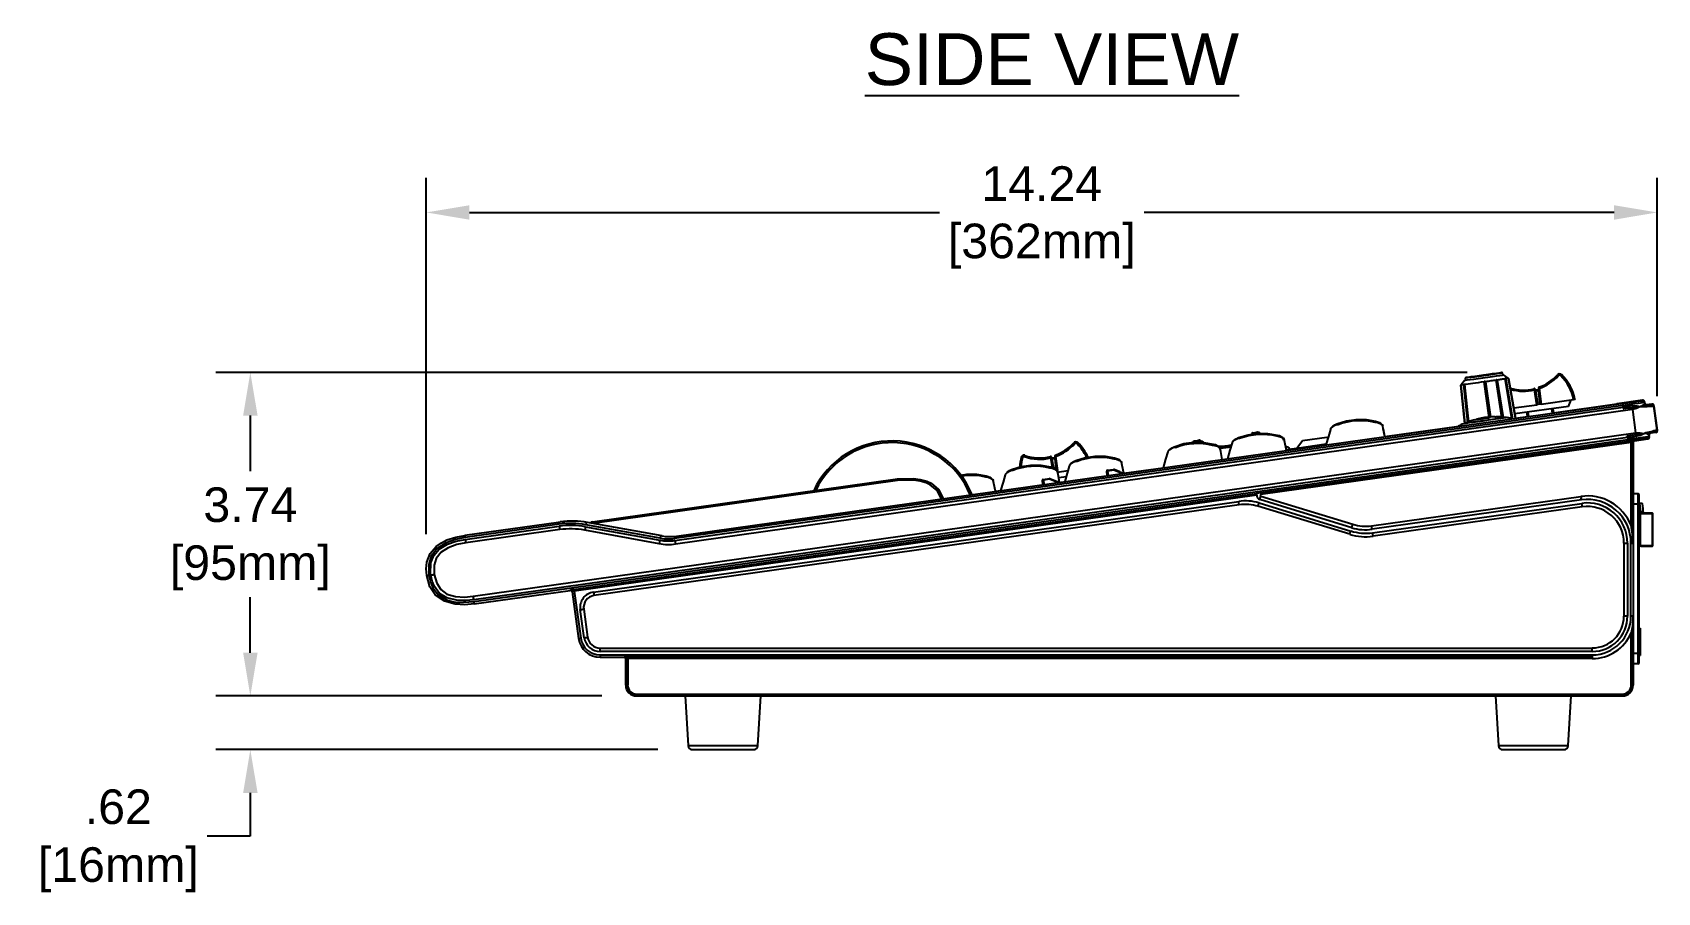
# Model space of a CAD drawing. Header units: inches. Extents: x 0.6 to 61.5, y 0.9 to 41.7.
# Drawn here: x 37.08 to 55.88, y 0.88 to 10.83 of the extents above; entities that cross this region are included whole.
import ezdxf
from ezdxf.enums import TextEntityAlignment as Align

# ---------------------------------------------------------------- set-up
doc = ezdxf.new("R2010")
doc.units = ezdxf.units.IN
doc.header["$MEASUREMENT"] = 0
doc.layers.add('DIM', color=1, linetype='Continuous')
doc.layers.add('OBJECT', color=7, linetype='Continuous')
doc.styles.add('Arial', font='arial.ttf')
doc.styles.get("Standard").update_dxf_attribs({"font": 'arial.ttf'})
doc.dimstyles.new('ANSI & Metric .40 Stacked', dxfattribs={"dimscale": 2.666667, "dimtxt": 0.4, "dimasz": 0.5, "dimexe": 0.4, "dimexo": 0.4, "dimgap": 0.133333, "dimtad": 0, "dimtih": 1, "dimtoh": 1, "dimzin": 4, "dimdsep": 46, "dimtxsty": 'Arial', "dimcen": 0.2, "dimadec": 0, "dimazin": 0, "dimtfac": 0.75, "dimtofl": 0, "dimtmove": 0, "dimatfit": 3, "dimfxl": 1, "dimtolj": 1, "dimtzin": 0, "dimarcsym": 0})

# ---------------------------------------------------------------- blocks, each defined once
blk = doc.blocks.new('*D3')
at = {"layer": 'Defpoints', "color": 0, "transparency": 16777216}
for p in [(41.636, 8.746), (55.878, 6.222), (41.636, 4.622)]:
    blk.add_point(p, dxfattribs=at)
at = {"layer": 'DIM', "color": 0, "lineweight": -2, "transparency": 16777216}
for p, q in [((41.636, 5.022), (41.636, 9.146)), ((55.878, 6.622), (55.878, 9.146)), ((42.136, 8.746), (47.574, 8.746)), ((55.378, 8.746), (49.941, 8.746))]:
    blk.add_line(p, q, dxfattribs=at)
at = {"layer": 'DIM', "color": 0, "transparency": 16777216}
for points in [[(42.136, 8.829), (42.136, 8.662), (41.636, 8.746)], [(55.378, 8.829), (55.378, 8.662), (55.878, 8.746)]]:
    blk.add_solid(points, dxfattribs=at)
at = {"layer": 'DIM', "color": 0, "transparency": 16777216, "char_height": 0.4, "attachment_point": 5, "style": 'Arial'}
for s, insert in [('\\A1;14.24', (48.757, 9.08)), ('\\A1;[362mm]', (48.757, 8.356))]:
    blk.add_mtext(s, dxfattribs=dict(at, insert=insert))
blk = doc.blocks.new('*D4')
at = {"layer": 'Defpoints', "color": 0, "transparency": 16777216}
for p in [(39.601, 3.152), (44.069, 3.152), (44.716, 2.531)]:
    blk.add_point(p, dxfattribs=at)
at = {"layer": 'DIM', "color": 0, "lineweight": -2, "transparency": 16777216}
for p, q in [((39.601, 3.652), (39.601, 4.152)), ((43.669, 3.152), (39.201, 3.152)), ((44.316, 2.531), (39.201, 2.531)), ((39.601, 2.031), (39.601, 1.531)), ((39.601, 1.531), (39.101, 1.531))]:
    blk.add_line(p, q, dxfattribs=at)
at = {"layer": 'DIM', "color": 0, "transparency": 16777216}
for points in [[(39.518, 3.652), (39.685, 3.652), (39.601, 3.152)], [(39.518, 2.031), (39.685, 2.031), (39.601, 2.531)]]:
    blk.add_solid(points, dxfattribs=at)
at = {"layer": 'DIM', "color": 0, "transparency": 16777216, "char_height": 0.4, "attachment_point": 5, "style": 'Arial'}
for s, insert in [('\\A1;.62', (38.074, 1.868)), ('\\A1;[16mm]', (38.074, 1.141))]:
    blk.add_mtext(s, dxfattribs=dict(at, insert=insert))
blk = doc.blocks.new('*D5')
at = {"layer": 'Defpoints', "color": 0, "transparency": 16777216}
for p in [(39.601, 6.896), (54.077, 6.896), (44.069, 3.152)]:
    blk.add_point(p, dxfattribs=at)
at = {"layer": 'DIM', "color": 0, "lineweight": -2, "transparency": 16777216}
for p, q in [((53.677, 6.896), (39.201, 6.896)), ((39.601, 6.396), (39.601, 5.751)), ((39.601, 3.652), (39.601, 4.297)), ((43.669, 3.152), (39.201, 3.152))]:
    blk.add_line(p, q, dxfattribs=at)
at = {"layer": 'DIM', "color": 0, "transparency": 16777216}
for points in [[(39.518, 6.396), (39.685, 6.396), (39.601, 6.896)], [(39.518, 3.652), (39.685, 3.652), (39.601, 3.152)]]:
    blk.add_solid(points, dxfattribs=at)
at = {"layer": 'DIM', "color": 0, "transparency": 16777216, "char_height": 0.4, "attachment_point": 5, "style": 'Arial'}
for s, insert in [('\\A1;3.74', (39.601, 5.362)), ('\\A1;[95mm]', (39.601, 4.634))]:
    blk.add_mtext(s, dxfattribs=dict(at, insert=insert))

msp = doc.modelspace()

# ---------------------------------------------------------------- linework, layer by layer
at = {"layer": 'OBJECT'}
for p, q in [((53.652, 6.805), (53.609, 6.752)), ((53.656, 6.827), (53.659, 6.806)), ((53.874, 6.786), (53.876, 6.789)), ((53.932, 6.372), (53.874, 6.786)), ((53.886, 6.791), (53.876, 6.789)), ((53.876, 6.789), (53.935, 6.372)), ((53.886, 6.791), (53.944, 6.38)), ((53.886, 6.79), (53.89, 6.788)), ((53.89, 6.788), (53.947, 6.38)), ((54.022, 6.81), (54.013, 6.809)), ((54.013, 6.809), (54.082, 6.373)), ((54.013, 6.805), (54.013, 6.808)), ((54.081, 6.373), (54.013, 6.805)), ((54.022, 6.81), (54.091, 6.372)), ((54.022, 6.809), (54.027, 6.807)), ((54.027, 6.807), (54.095, 6.372)), ((54.09, 6.866), (54.087, 6.887)), ((54.154, 6.828), (54.098, 6.867)), ((54.12, 6.823), (54.115, 6.823)), ((54.117, 6.82), (54.115, 6.822)), ((54.196, 6.359), (54.117, 6.82)), ((54.12, 6.823), (54.125, 6.821)), ((54.12, 6.823), (54.199, 6.36)), ((54.125, 6.821), (54.204, 6.36)), ((54.154, 6.828), (54.158, 6.825)), ((54.158, 6.825), (54.154, 6.828)), ((54.239, 6.365), (54.158, 6.825)), ((54.158, 6.825), (54.239, 6.365)), ((53.608, 6.751), (53.606, 6.748)), ((53.606, 6.748), (53.609, 6.751)), ((53.606, 6.748), (53.653, 6.304)), ((53.653, 6.304), (53.606, 6.748)), ((53.639, 6.753), (53.643, 6.756)), ((53.687, 6.316), (53.639, 6.753)), ((53.648, 6.757), (53.643, 6.756)), ((53.643, 6.756), (53.691, 6.318)), ((53.647, 6.757), (53.647, 6.754)), ((53.647, 6.754), (53.694, 6.32)), ((54.485, 6.522), (54.457, 6.693)), ((54.462, 6.694), (54.489, 6.522)), ((54.504, 6.694), (54.468, 6.689)), ((54.505, 6.684), (54.47, 6.679)), ((54.47, 6.679), (54.494, 6.523)), ((54.524, 6.527), (54.505, 6.684)), ((54.529, 6.528), (54.507, 6.709)), ((54.512, 6.71), (54.534, 6.529)), ((54.534, 6.529), (54.909, 6.581)), ((44.506, 4.998), (55.708, 6.572)), ((55.48, 6.514), (44.51, 4.973)), ((44.513, 4.951), (55.483, 6.493)), ((55.589, 6.466), (44.519, 4.91)), ((54.218, 6.484), (54.485, 6.522)), ((54.85, 6.502), (54.23, 6.415)), ((54.377, 6.385), (54.37, 6.435)), ((54.379, 6.436), (54.387, 6.386)), ((54.489, 6.522), (54.485, 6.522)), ((54.494, 6.523), (54.489, 6.522)), ((54.524, 6.527), (54.494, 6.523)), ((54.529, 6.528), (54.524, 6.527)), ((54.534, 6.529), (54.529, 6.528)), ((54.665, 6.425), (54.659, 6.475)), ((54.668, 6.477), (54.675, 6.427)), ((54.675, 6.428), (55.408, 6.531)), ((54.85, 6.502), (54.881, 6.577)), ((55.706, 6.573), (55.412, 6.531)), ((55.48, 6.514), (55.483, 6.493)), ((55.685, 6.5), (55.586, 6.486)), ((55.586, 6.486), (55.586, 6.486)), ((55.589, 6.466), (55.627, 6.196)), ((55.705, 6.568), (55.708, 6.572)), ((55.73, 6.555), (55.728, 6.551)), ((55.728, 6.551), (55.731, 6.529)), ((55.73, 6.555), (55.73, 6.556)), ((55.733, 6.536), (55.73, 6.555)), ((55.731, 6.529), (55.733, 6.536)), ((55.756, 6.519), (55.753, 6.512)), ((55.813, 6.528), (55.754, 6.52)), ((55.756, 6.519), (55.815, 6.527)), ((55.814, 6.522), (55.815, 6.527)), ((55.838, 6.51), (55.836, 6.505)), ((55.836, 6.505), (55.875, 6.227)), ((55.838, 6.51), (55.838, 6.511)), ((55.878, 6.222), (55.838, 6.51)), ((51.2, 6.198), (51.243, 6.204)), ((51.243, 6.204), (51.256, 6.206)), ((52.683, 6.302), (52.675, 6.308)), ((52.726, 6.153), (52.71, 6.238)), ((52.726, 6.154), (53.58, 6.274)), ((53.653, 6.305), (53.653, 6.304)), ((53.786, 6.354), (53.786, 6.351)), ((53.919, 6.373), (53.919, 6.37)), ((54.126, 6.371), (54.126, 6.371)), ((54.238, 6.366), (54.377, 6.386)), ((55.861, 6.2), (55.858, 6.204)), ((55.875, 6.227), (55.878, 6.222)), ((42.18, 4.306), (55.627, 6.196)), ((55.533, 6.141), (42.186, 4.265)), ((42.189, 4.244), (55.536, 6.119)), ((50.52, 6.102), (50.562, 6.108)), ((50.562, 6.108), (50.576, 6.11)), ((50.801, 6.037), (50.793, 6.044)), ((51.289, 5.501), (55.572, 6.103)), ((55.574, 6.083), (51.291, 5.481)), ((51.585, 6.003), (51.706, 6.02)), ((51.706, 6.02), (51.773, 6.109)), ((51.706, 6.02), (52.046, 6.068)), ((51.773, 6.109), (52.054, 6.148)), ((52.067, 6.139), (52.054, 6.148)), ((55.533, 6.141), (55.536, 6.119)), ((55.574, 5.125), (55.574, 6.083)), ((55.594, 6.088), (55.594, 5.125)), ((55.598, 6.085), (55.594, 6.088)), ((55.598, 6.085), (55.598, 3.277)), ((55.612, 6.108), (55.615, 6.105)), ((55.615, 6.105), (55.77, 6.127)), ((55.63, 6.175), (55.728, 6.19)), ((55.63, 6.175), (55.63, 6.176)), ((55.77, 6.127), (55.767, 6.13)), ((55.78, 6.175), (55.784, 6.152)), ((55.785, 6.169), (55.78, 6.175)), ((55.784, 6.152), (55.787, 6.149)), ((55.787, 6.149), (55.785, 6.169)), ((55.797, 6.197), (55.802, 6.191)), ((55.861, 6.2), (55.802, 6.191)), ((48.512, 5.887), (48.512, 5.887)), ((48.88, 5.795), (48.862, 5.907)), ((48.867, 5.908), (48.885, 5.793)), ((48.909, 5.907), (48.873, 5.902)), ((48.91, 5.898), (48.875, 5.893)), ((48.875, 5.893), (48.891, 5.791)), ((48.925, 5.777), (48.91, 5.898)), ((48.931, 5.765), (48.912, 5.923)), ((48.917, 5.923), (48.937, 5.759)), ((49.662, 5.877), (49.657, 5.882)), ((49.675, 5.867), (49.681, 5.854)), ((43.559, 5.168), (47.086, 5.663)), ((47.089, 5.644), (43.562, 5.148)), ((48.177, 5.669), (48.172, 5.673)), ((48.19, 5.659), (48.196, 5.645)), ((48.19, 5.659), (48.196, 5.645)), ((48.19, 5.659), (48.196, 5.645)), ((48.19, 5.659), (48.196, 5.645)), ((48.193, 5.652), (48.196, 5.645)), ((48.771, 5.597), (48.765, 5.647)), ((48.773, 5.658), (48.845, 5.668)), ((48.846, 5.659), (48.775, 5.649)), ((48.775, 5.649), (48.781, 5.598)), ((48.85, 5.668), (48.85, 5.668)), ((48.92, 5.773), (48.914, 5.777)), ((48.932, 5.757), (48.931, 5.765)), ((48.94, 5.742), (49.06, 5.759)), ((49.038, 5.686), (48.953, 5.674)), ((49.514, 5.701), (49.508, 5.752)), ((49.516, 5.763), (49.588, 5.773)), ((49.589, 5.763), (49.518, 5.753)), ((49.518, 5.753), (49.524, 5.703)), ((49.593, 5.772), (49.593, 5.772)), ((49.659, 5.746), (49.593, 5.772)), ((49.705, 5.729), (50.161, 5.793)), ((43.344, 4.385), (51.24, 5.495)), ((51.243, 5.475), (43.347, 4.366)), ((48.22, 5.52), (48.28, 5.529)), ((51.289, 5.501), (51.288, 5.501)), ((51.29, 5.463), (52.355, 5.138)), ((52.573, 5.12), (54.993, 5.461)), ((55.657, 5.492), (55.598, 5.492)), ((55.657, 3.523), (55.657, 5.492)), ((55.669, 3.535), (55.669, 5.48)), ((43.571, 4.354), (51.035, 5.403)), ((51.04, 5.363), (43.576, 4.314)), ((51.038, 5.383), (51.038, 5.383)), ((52.319, 5.022), (51.258, 5.346)), ((51.264, 5.365), (51.264, 5.365)), ((51.27, 5.385), (52.331, 5.06)), ((52.343, 5.099), (51.278, 5.424)), ((51.284, 5.444), (51.284, 5.443)), ((54.999, 5.42), (52.579, 5.08)), ((52.584, 5.04), (55.005, 5.38)), ((55.01, 5.34), (52.59, 5)), ((54.996, 5.44), (54.996, 5.441)), ((55.008, 5.36), (55.008, 5.361)), ((55.598, 5.374), (55.669, 5.374)), ((55.669, 5.268), (55.677, 5.268)), ((55.673, 5.381), (55.704, 5.381)), ((55.818, 5.268), (55.678, 5.268)), ((55.684, 5.281), (55.684, 5.268)), ((55.715, 5.281), (55.684, 5.281)), ((55.715, 5.281), (55.715, 5.268)), ((42.081, 5.011), (43.168, 5.164)), ((43.172, 5.138), (42.085, 4.985)), ((42.088, 4.963), (43.175, 5.116)), ((43.18, 5.076), (42.093, 4.923)), ((43.169, 5.158), (43.168, 5.163)), ((43.178, 5.096), (43.177, 5.096)), ((43.473, 5.09), (43.469, 5.07)), ((43.473, 5.09), (43.473, 5.09)), ((43.477, 5.11), (44.339, 4.954)), ((43.486, 5.162), (43.481, 5.132)), ((44.343, 4.976), (43.481, 5.132)), ((43.484, 5.152), (43.485, 5.157)), ((44.366, 5.003), (43.503, 5.159)), ((43.562, 5.148), (43.559, 5.168)), ((52.349, 5.118), (52.349, 5.119)), ((52.576, 5.1), (52.576, 5.101)), ((55.574, 5.125), (55.594, 5.125)), ((55.826, 5.26), (55.669, 5.26)), ((55.678, 5.26), (55.678, 4.894)), ((55.685, 4.894), (55.685, 5.26)), ((55.824, 4.894), (55.824, 5.26)), ((55.826, 4.894), (55.826, 5.26)), ((42.082, 5.005), (42.081, 5.01)), ((42.091, 4.943), (42.09, 4.944)), ((44.332, 4.914), (43.469, 5.07)), ((44.336, 4.934), (44.332, 4.914)), ((44.339, 4.954), (44.336, 4.934)), ((44.336, 4.934), (44.336, 4.934)), ((44.347, 4.996), (44.343, 4.976)), ((44.347, 4.996), (44.349, 5.006)), ((44.506, 4.998), (44.51, 4.973)), ((44.513, 4.951), (44.516, 4.931)), ((44.516, 4.93), (44.516, 4.931)), ((44.516, 4.93), (44.519, 4.91)), ((52.325, 5.041), (52.325, 5.041)), ((52.587, 5.02), (52.587, 5.02)), ((55.493, 4.075), (55.493, 4.921)), ((55.493, 4.921), (55.533, 4.921)), ((55.533, 4.921), (55.533, 4.075)), ((55.573, 4.075), (55.573, 4.921)), ((55.573, 4.921), (55.594, 4.921)), ((55.669, 4.894), (55.826, 4.894)), ((55.669, 4.886), (55.677, 4.886)), ((55.692, 4.886), (55.818, 4.886)), ((41.647, 4.546), (41.642, 4.545)), ((41.709, 4.554), (41.709, 4.554)), ((42.192, 4.219), (43.301, 4.374)), ((43.301, 4.374), (43.305, 4.379)), ((43.327, 4.362), (43.323, 4.357)), ((43.323, 4.357), (43.399, 3.817)), ((43.347, 4.366), (43.424, 3.82)), ((43.574, 4.334), (43.574, 4.334)), ((42.183, 4.286), (42.183, 4.285)), ((42.192, 4.224), (42.192, 4.219)), ((43.463, 3.826), (43.418, 4.151)), ((43.438, 4.154), (43.438, 4.154)), ((43.458, 4.157), (43.503, 3.832)), ((55.533, 4.075), (55.493, 4.075)), ((55.593, 4.075), (55.596, 4.072)), ((55.596, 4.072), (55.596, 4.072)), ((55.596, 4.072), (55.596, 3.277)), ((43.404, 3.818), (43.399, 3.817)), ((43.484, 3.829), (43.483, 3.829)), ((55.576, 3.277), (55.576, 3.882)), ((55.669, 3.936), (55.68, 3.936)), ((55.669, 3.819), (55.68, 3.819)), ((55.68, 3.936), (55.68, 3.622)), ((43.647, 3.707), (55.125, 3.707)), ((43.647, 3.667), (43.647, 3.707)), ((55.125, 3.667), (43.647, 3.667)), ((43.647, 3.627), (55.125, 3.627)), ((43.647, 3.627), (43.647, 3.602)), ((43.647, 3.602), (43.924, 3.602)), ((43.924, 3.602), (43.927, 3.604)), ((43.947, 3.584), (43.944, 3.582)), ((43.944, 3.583), (43.944, 3.278)), ((43.944, 3.582), (43.944, 3.277)), ((43.947, 3.277), (43.947, 3.584)), ((43.967, 3.605), (55.125, 3.605)), ((43.967, 3.605), (43.967, 3.277)), ((55.125, 3.585), (43.967, 3.585)), ((55.125, 3.667), (55.125, 3.707)), ((55.125, 3.627), (55.125, 3.585)), ((55.669, 3.642), (55.598, 3.642)), ((55.669, 3.705), (55.68, 3.705)), ((55.669, 3.622), (55.68, 3.622)), ((55.657, 3.523), (55.598, 3.523)), ((43.944, 3.278), (43.946, 3.26)), ((43.967, 3.277), (43.944, 3.277)), ((55.576, 3.277), (55.598, 3.277)), ((44.069, 3.174), (55.473, 3.174)), ((44.069, 3.174), (44.069, 3.152)), ((55.473, 3.154), (44.069, 3.154)), ((44.069, 3.152), (55.473, 3.152)), ((44.632, 3.152), (44.666, 2.578)), ((45.472, 2.578), (45.506, 3.152)), ((54.007, 3.152), (54.041, 2.578)), ((54.847, 2.578), (54.881, 3.152)), ((55.473, 3.174), (55.473, 3.152)), ((44.666, 2.578), (45.472, 2.578)), ((44.716, 2.531), (45.422, 2.531)), ((54.041, 2.578), (54.847, 2.578)), ((54.091, 2.531), (54.797, 2.531))]:
    msp.add_line(p, q, dxfattribs=at)
at = {"layer": 'OBJECT', "flags": 128}
for points in [[(53.874, 6.786), (53.84, 6.781), (53.806, 6.776), (53.774, 6.772), (53.744, 6.767), (53.715, 6.763), (53.689, 6.76), (53.666, 6.756), (53.647, 6.754)], [(53.652, 6.805), (53.659, 6.806), (53.679, 6.809), (53.712, 6.813), (53.755, 6.819), (53.806, 6.826), (53.861, 6.834), (53.917, 6.842), (53.97, 6.849), (54.017, 6.856), (54.055, 6.861), (54.082, 6.865), (54.096, 6.867), (54.098, 6.867)], [(54.087, 6.887), (54.08, 6.886), (54.058, 6.883), (54.024, 6.878), (53.98, 6.872), (53.928, 6.865), (53.872, 6.857), (53.816, 6.849), (53.764, 6.842), (53.72, 6.836), (53.685, 6.831), (53.664, 6.828), (53.656, 6.827), (53.656, 6.827)], [(53.665, 6.838), (53.672, 6.839), (53.692, 6.842), (53.725, 6.846), (53.768, 6.852), (53.817, 6.859), (53.87, 6.867), (53.924, 6.874), (53.973, 6.881), (54.016, 6.887), (54.048, 6.892), (54.069, 6.895), (54.076, 6.896), (54.076, 6.896)], [(54.013, 6.805), (53.998, 6.803), (53.984, 6.801), (53.969, 6.799), (53.953, 6.797), (53.938, 6.794), (53.922, 6.792), (53.906, 6.79), (53.89, 6.788)], [(54.117, 6.82), (54.108, 6.818), (54.098, 6.817), (54.088, 6.816), (54.077, 6.814), (54.065, 6.812), (54.053, 6.811), (54.04, 6.809), (54.027, 6.807)], [(54.158, 6.825), (54.157, 6.825), (54.155, 6.825), (54.152, 6.825), (54.148, 6.824), (54.144, 6.823), (54.138, 6.823), (54.132, 6.822), (54.125, 6.821)], [(54.767, 6.87), (54.767, 6.87), (54.756, 6.876), (54.744, 6.878), (54.732, 6.875), (54.723, 6.868), (54.722, 6.868)], [(54.723, 6.867), (54.723, 6.868), (54.722, 6.868)], [(53.639, 6.753), (53.632, 6.751), (53.625, 6.751), (53.62, 6.75), (53.615, 6.749), (53.611, 6.749), (53.609, 6.748), (53.607, 6.748), (53.606, 6.748)], [(54.455, 6.708), (54.455, 6.708), (54.455, 6.707)], [(54.457, 6.693), (54.456, 6.699), (54.456, 6.703), (54.455, 6.706), (54.455, 6.708), (54.455, 6.708)], [(54.461, 6.704), (54.461, 6.704), (54.461, 6.703), (54.461, 6.7), (54.462, 6.697), (54.462, 6.694)], [(54.468, 6.689), (54.468, 6.689), (54.468, 6.688), (54.468, 6.688), (54.468, 6.687), (54.469, 6.686), (54.469, 6.684), (54.469, 6.683), (54.469, 6.681), (54.47, 6.679)], [(54.505, 6.684), (54.505, 6.686), (54.504, 6.688), (54.504, 6.689), (54.504, 6.691), (54.504, 6.692), (54.504, 6.693), (54.504, 6.693), (54.504, 6.694), (54.504, 6.694)], [(54.507, 6.709), (54.507, 6.711), (54.506, 6.714), (54.506, 6.717), (54.506, 6.719), (54.506, 6.719)], [(54.925, 6.584), (54.924, 6.583), (54.921, 6.583), (54.917, 6.583), (54.913, 6.582), (54.909, 6.581)], [(55.412, 6.531), (55.408, 6.531), (55.405, 6.529)], [(55.477, 6.534), (55.477, 6.534), (55.478, 6.533), (55.478, 6.531), (55.478, 6.528), (55.479, 6.525), (55.479, 6.522), (55.48, 6.518), (55.48, 6.514)], [(55.483, 6.493), (55.484, 6.489), (55.484, 6.485), (55.485, 6.482), (55.485, 6.479), (55.486, 6.476), (55.486, 6.474), (55.486, 6.473), (55.486, 6.473)], [(55.592, 6.507), (55.593, 6.5), (55.592, 6.493), (55.589, 6.488), (55.586, 6.486)], [(55.586, 6.486), (55.587, 6.484), (55.587, 6.48), (55.588, 6.474), (55.589, 6.466)], [(55.685, 6.5), (55.638, 6.479), (55.589, 6.466)], [(55.592, 6.507), (55.642, 6.508), (55.685, 6.5)], [(55.685, 6.5), (55.719, 6.519), (55.731, 6.529)], [(51.245, 6.185), (51.245, 6.189), (51.244, 6.192), (51.244, 6.196), (51.243, 6.199), (51.243, 6.201), (51.243, 6.203), (51.243, 6.204), (51.243, 6.204)], [(51.257, 6.2), (51.257, 6.201), (51.257, 6.203), (51.257, 6.205), (51.256, 6.206), (51.256, 6.206)], [(52.096, 6.236), (52.072, 6.155), (52.042, 6.057)], [(52.11, 6.256), (52.114, 6.263), (52.115, 6.264), (52.125, 6.274), (52.146, 6.288), (52.171, 6.301), (52.283, 6.335), (52.395, 6.351), (52.509, 6.35), (52.619, 6.331), (52.642, 6.325), (52.663, 6.315), (52.675, 6.308), (52.683, 6.301)], [(52.113, 6.262), (52.111, 6.26), (52.11, 6.259)], [(52.701, 6.279), (52.697, 6.286), (52.686, 6.294), (52.67, 6.302), (52.641, 6.311), (52.615, 6.316), (52.615, 6.316), (52.615, 6.316)], [(52.694, 6.294), (52.696, 6.291), (52.701, 6.278), (52.701, 6.278)], [(52.694, 6.294), (52.696, 6.291), (52.701, 6.278), (52.701, 6.278)], [(52.694, 6.294), (52.696, 6.291), (52.701, 6.278), (52.701, 6.278)], [(52.698, 6.287), (52.696, 6.291), (52.694, 6.294)], [(52.698, 6.287), (52.696, 6.291), (52.694, 6.294)], [(52.698, 6.287), (52.696, 6.291), (52.694, 6.294)], [(52.698, 6.287), (52.696, 6.291), (52.694, 6.294)], [(52.701, 6.282), (52.701, 6.282), (52.701, 6.283), (52.698, 6.285)], [(52.726, 6.153), (52.708, 6.244), (52.701, 6.279)], [(54.142, 6.373), (54.14, 6.373), (54.126, 6.37), (54.097, 6.367), (54.057, 6.361), (54.007, 6.354), (53.95, 6.346), (53.889, 6.337), (53.829, 6.329), (53.772, 6.321), (53.722, 6.314), (53.681, 6.308), (53.653, 6.304), (53.638, 6.302), (53.636, 6.302)], [(54.141, 6.373), (54.134, 6.372), (54.112, 6.369), (54.078, 6.364), (54.032, 6.358), (53.978, 6.35), (53.92, 6.342), (53.859, 6.333), (53.8, 6.325), (53.746, 6.317), (53.701, 6.311), (53.667, 6.306), (53.645, 6.303), (53.638, 6.302)], [(54.126, 6.371), (54.124, 6.371), (54.111, 6.369), (54.084, 6.365), (54.046, 6.36), (53.999, 6.353), (53.946, 6.346), (53.889, 6.338), (53.833, 6.33), (53.779, 6.323), (53.732, 6.316), (53.694, 6.311), (53.668, 6.307), (53.654, 6.305), (53.653, 6.305)], [(53.656, 6.31), (53.66, 6.311), (53.678, 6.313), (53.709, 6.318), (53.752, 6.324), (53.803, 6.331), (53.859, 6.339), (53.918, 6.347), (53.974, 6.355), (54.025, 6.362), (54.068, 6.368), (54.099, 6.372), (54.117, 6.375), (54.122, 6.376)], [(53.762, 6.347), (53.764, 6.348), (53.778, 6.35), (53.806, 6.354), (53.843, 6.359), (53.885, 6.365), (53.928, 6.371)], [(53.919, 6.373), (53.882, 6.367), (53.845, 6.362), (53.814, 6.358), (53.793, 6.355), (53.786, 6.354)], [(53.928, 6.371), (53.931, 6.371), (53.934, 6.372), (53.936, 6.373), (53.936, 6.373), (53.934, 6.373), (53.932, 6.374), (53.928, 6.374), (53.924, 6.373), (53.92, 6.373), (53.919, 6.373)], [(53.937, 6.379), (53.937, 6.379), (53.938, 6.379), (53.94, 6.379), (53.944, 6.38), (53.948, 6.38), (53.949, 6.38)], [(53.999, 6.382), (54.003, 6.382), (54.007, 6.382), (54.01, 6.382), (54.011, 6.382), (54.012, 6.382)], [(49.172, 6.083), (49.172, 6.084), (49.161, 6.09), (49.149, 6.092), (49.137, 6.089), (49.128, 6.082), (49.127, 6.082)], [(49.128, 6.081), (49.127, 6.081), (49.127, 6.082)], [(50.228, 5.992), (50.232, 5.999), (50.233, 6), (50.244, 6.009), (50.265, 6.024), (50.29, 6.036), (50.401, 6.071), (50.514, 6.087), (50.628, 6.085), (50.738, 6.067), (50.761, 6.06), (50.782, 6.051), (50.793, 6.044), (50.802, 6.037)], [(50.522, 6.084), (50.522, 6.087), (50.521, 6.091), (50.521, 6.094), (50.52, 6.097), (50.52, 6.099), (50.52, 6.101), (50.52, 6.102), (50.52, 6.102)], [(50.562, 6.108), (50.563, 6.108), (50.563, 6.107), (50.563, 6.105), (50.563, 6.103), (50.564, 6.1), (50.564, 6.097), (50.565, 6.093), (50.565, 6.09)], [(50.576, 6.11), (50.576, 6.11), (50.577, 6.109), (50.577, 6.107), (50.577, 6.105), (50.578, 6.102), (50.578, 6.099), (50.578, 6.095), (50.579, 6.092)], [(50.819, 6.015), (50.816, 6.021), (50.804, 6.03), (50.788, 6.038), (50.76, 6.046), (50.733, 6.051), (50.733, 6.051), (50.733, 6.051)], [(50.813, 6.029), (50.815, 6.026), (50.82, 6.014), (50.82, 6.014)], [(50.813, 6.029), (50.815, 6.026), (50.82, 6.014), (50.82, 6.014)], [(50.817, 6.02), (50.815, 6.026), (50.813, 6.029)], [(50.816, 6.023), (50.815, 6.026), (50.813, 6.029)], [(50.817, 6.02), (50.815, 6.026), (50.813, 6.029)], [(50.816, 6.023), (50.815, 6.026), (50.813, 6.029)], [(50.816, 6.023), (50.815, 6.026), (50.813, 6.029)], [(50.816, 6.023), (50.815, 6.026), (50.813, 6.029)], [(50.813, 6.029), (50.815, 6.026), (50.82, 6.014), (50.82, 6.014)], [(50.82, 6.014), (50.82, 6.014), (50.82, 6.014), (50.82, 6.014), (50.817, 6.021)], [(50.958, 6.081), (50.933, 5.995), (50.904, 5.897)], [(50.971, 6.096), (50.975, 6.103), (50.976, 6.104), (50.986, 6.114), (51.007, 6.128), (51.032, 6.141), (51.144, 6.175), (51.257, 6.191), (51.37, 6.19), (51.481, 6.171), (51.503, 6.165), (51.524, 6.155), (51.536, 6.148), (51.544, 6.141)], [(50.974, 6.102), (50.972, 6.1), (50.972, 6.099)], [(51.202, 6.179), (51.202, 6.183), (51.201, 6.186), (51.201, 6.19), (51.2, 6.193), (51.2, 6.195), (51.2, 6.197), (51.2, 6.198), (51.2, 6.198)], [(51.562, 6.119), (51.559, 6.126), (51.547, 6.134), (51.531, 6.142), (51.503, 6.151), (51.476, 6.156), (51.476, 6.156), (51.476, 6.156)], [(51.587, 5.993), (51.569, 6.084), (51.562, 6.119)], [(55.533, 6.141), (55.532, 6.145), (55.532, 6.149), (55.531, 6.152), (55.531, 6.155), (55.53, 6.158), (55.53, 6.159), (55.53, 6.161), (55.53, 6.161)], [(55.539, 6.1), (55.538, 6.1), (55.538, 6.101), (55.538, 6.103), (55.538, 6.105), (55.537, 6.108), (55.537, 6.112), (55.536, 6.115), (55.536, 6.119)], [(55.572, 6.103), (55.572, 6.102), (55.572, 6.101), (55.572, 6.099), (55.573, 6.097), (55.573, 6.094), (55.573, 6.09), (55.574, 6.087), (55.574, 6.083)], [(55.627, 6.196), (55.678, 6.197), (55.728, 6.19)], [(55.63, 6.176), (55.63, 6.177), (55.629, 6.182), (55.628, 6.188), (55.627, 6.196)], [(55.641, 6.157), (55.64, 6.164), (55.637, 6.17), (55.633, 6.174), (55.63, 6.175)], [(55.728, 6.19), (55.69, 6.17), (55.641, 6.157)], [(48.56, 5.936), (48.559, 5.937), (48.547, 5.938), (48.536, 5.935), (48.527, 5.928), (48.52, 5.918), (48.519, 5.914)], [(48.56, 5.935), (48.56, 5.936), (48.56, 5.936)], [(48.86, 5.921), (48.86, 5.921), (48.86, 5.921)], [(48.862, 5.907), (48.861, 5.912), (48.861, 5.917), (48.86, 5.92), (48.86, 5.921), (48.86, 5.921)], [(48.866, 5.917), (48.866, 5.917), (48.866, 5.916), (48.866, 5.914), (48.867, 5.911), (48.867, 5.908)], [(48.873, 5.902), (48.873, 5.902), (48.873, 5.902), (48.873, 5.902), (48.873, 5.901), (48.874, 5.899), (48.874, 5.898), (48.874, 5.897), (48.874, 5.895), (48.875, 5.893)], [(48.91, 5.898), (48.91, 5.9), (48.909, 5.902), (48.909, 5.903), (48.909, 5.904), (48.909, 5.906), (48.909, 5.907), (48.909, 5.907), (48.909, 5.907), (48.909, 5.907)], [(48.912, 5.923), (48.912, 5.925), (48.911, 5.928), (48.911, 5.931), (48.911, 5.932), (48.911, 5.933)], [(49.089, 5.832), (49.093, 5.839), (49.094, 5.84), (49.105, 5.849), (49.126, 5.864), (49.151, 5.876), (49.262, 5.911), (49.375, 5.927), (49.489, 5.925), (49.599, 5.907), (49.622, 5.9), (49.643, 5.891), (49.655, 5.884), (49.663, 5.877)], [(49.093, 5.837), (49.091, 5.835), (49.09, 5.834)], [(49.681, 5.855), (49.677, 5.861), (49.666, 5.87), (49.649, 5.877), (49.621, 5.886), (49.595, 5.891), (49.595, 5.891), (49.595, 5.891)], [(49.674, 5.869), (49.676, 5.866), (49.681, 5.854), (49.681, 5.854)], [(49.674, 5.869), (49.676, 5.866), (49.681, 5.854), (49.681, 5.854)], [(49.674, 5.869), (49.676, 5.866), (49.681, 5.854), (49.681, 5.854)], [(49.674, 5.869), (49.676, 5.866), (49.681, 5.854), (49.681, 5.854)], [(49.706, 5.728), (49.688, 5.82), (49.681, 5.855)], [(50.215, 5.976), (50.19, 5.89), (50.161, 5.792)], [(50.231, 5.997), (50.23, 5.996), (50.229, 5.994)], [(50.844, 5.888), (50.827, 5.98), (50.82, 6.015)], [(47.086, 5.663), (47.086, 5.663), (47.274, 5.668), (47.351, 5.658), (47.428, 5.636), (47.478, 5.612), (47.561, 5.541), (47.613, 5.446), (47.616, 5.435)], [(47.596, 5.432), (47.594, 5.439), (47.545, 5.528), (47.467, 5.595), (47.421, 5.618), (47.349, 5.638), (47.272, 5.649), (47.089, 5.644)], [(47.816, 5.707), (47.89, 5.718), (48.003, 5.717), (48.114, 5.698), (48.137, 5.691), (48.157, 5.682), (48.169, 5.675), (48.177, 5.668)], [(48.195, 5.646), (48.192, 5.653), (48.18, 5.661), (48.164, 5.669), (48.136, 5.678), (48.109, 5.682), (48.109, 5.682), (48.109, 5.682)], [(48.196, 5.645), (48.191, 5.658), (48.188, 5.66)], [(48.196, 5.645), (48.191, 5.658), (48.188, 5.66)], [(48.196, 5.645), (48.191, 5.658), (48.188, 5.66)], [(48.188, 5.66), (48.191, 5.658), (48.196, 5.645), (48.196, 5.645)], [(48.196, 5.645), (48.191, 5.658), (48.188, 5.66)], [(48.194, 5.65), (48.191, 5.658), (48.188, 5.66)], [(48.192, 5.654), (48.191, 5.658), (48.188, 5.66)], [(48.19, 5.659), (48.196, 5.645), (48.196, 5.645)], [(48.22, 5.52), (48.202, 5.611), (48.196, 5.646)], [(48.334, 5.712), (48.309, 5.626), (48.279, 5.528)], [(48.347, 5.728), (48.351, 5.734), (48.351, 5.735), (48.362, 5.745), (48.383, 5.759), (48.408, 5.772), (48.52, 5.806), (48.632, 5.822), (48.746, 5.821), (48.856, 5.803), (48.879, 5.796), (48.9, 5.787), (48.912, 5.779), (48.92, 5.773)], [(48.35, 5.733), (48.348, 5.731), (48.347, 5.73)], [(48.775, 5.649), (48.775, 5.651), (48.774, 5.652), (48.774, 5.654), (48.774, 5.656), (48.774, 5.657), (48.774, 5.658), (48.773, 5.658), (48.773, 5.658)], [(48.846, 5.659), (48.846, 5.661), (48.846, 5.662), (48.846, 5.664), (48.845, 5.666), (48.845, 5.667), (48.845, 5.668), (48.845, 5.668), (48.845, 5.668)], [(48.942, 5.621), (48.913, 5.632), (48.846, 5.659)], [(48.85, 5.668), (48.916, 5.641), (48.961, 5.624)], [(48.938, 5.75), (48.934, 5.757), (48.923, 5.765), (48.907, 5.773), (48.878, 5.782), (48.852, 5.787), (48.852, 5.787), (48.852, 5.787)], [(48.931, 5.765), (48.933, 5.762), (48.938, 5.749), (48.938, 5.749)], [(48.938, 5.749), (48.933, 5.762), (48.931, 5.765)], [(48.931, 5.765), (48.933, 5.762), (48.938, 5.749), (48.938, 5.749)], [(48.931, 5.765), (48.933, 5.762), (48.938, 5.749), (48.938, 5.749)], [(48.931, 5.765), (48.933, 5.762), (48.938, 5.749), (48.938, 5.749)], [(48.938, 5.749), (48.933, 5.762), (48.931, 5.765)], [(48.931, 5.765), (48.933, 5.762), (48.938, 5.749), (48.938, 5.749)], [(48.938, 5.749), (48.933, 5.762), (48.931, 5.765)], [(48.935, 5.758), (48.933, 5.762), (48.931, 5.765)], [(48.932, 5.763), (48.938, 5.75), (48.938, 5.75)], [(48.932, 5.763), (48.938, 5.75), (48.938, 5.75)], [(48.963, 5.624), (48.945, 5.716), (48.938, 5.75)], [(48.94, 5.744), (48.939, 5.747), (48.939, 5.749), (48.938, 5.749), (48.938, 5.749), (48.938, 5.749), (48.938, 5.749)], [(49.075, 5.809), (49.051, 5.73), (49.022, 5.632)], [(49.518, 5.753), (49.517, 5.755), (49.517, 5.757), (49.517, 5.758), (49.517, 5.76), (49.516, 5.761), (49.516, 5.762), (49.516, 5.763), (49.516, 5.763)], [(49.589, 5.763), (49.589, 5.765), (49.589, 5.767), (49.588, 5.768), (49.588, 5.77), (49.588, 5.771), (49.588, 5.772), (49.588, 5.773), (49.588, 5.773)], [(49.684, 5.725), (49.655, 5.737), (49.589, 5.763)], [(49.593, 5.772), (49.659, 5.746), (49.704, 5.728)], [(51.24, 5.495), (51.24, 5.495), (51.24, 5.493), (51.241, 5.492), (51.241, 5.489), (51.241, 5.486), (51.242, 5.483), (51.242, 5.479), (51.243, 5.475)], [(51.284, 5.444), (51.284, 5.444), (51.285, 5.446), (51.285, 5.447), (51.286, 5.45), (51.287, 5.453), (51.288, 5.456), (51.289, 5.46), (51.29, 5.463)], [(51.289, 5.501), (51.289, 5.5), (51.289, 5.499), (51.289, 5.497), (51.289, 5.495), (51.29, 5.492), (51.29, 5.489), (51.291, 5.485), (51.291, 5.481)], [(54.993, 5.461), (54.994, 5.457), (54.995, 5.453), (54.995, 5.45), (54.995, 5.447), (54.996, 5.444), (54.996, 5.442), (54.996, 5.441), (54.996, 5.441)], [(51.038, 5.383), (51.037, 5.384), (51.037, 5.385), (51.037, 5.387), (51.037, 5.389), (51.036, 5.392), (51.036, 5.396), (51.035, 5.399), (51.035, 5.403)], [(51.04, 5.363), (51.04, 5.367), (51.039, 5.371), (51.039, 5.374), (51.038, 5.377), (51.038, 5.38), (51.038, 5.381), (51.038, 5.383), (51.038, 5.383)], [(51.258, 5.346), (51.259, 5.35), (51.26, 5.353), (51.261, 5.357), (51.262, 5.36), (51.263, 5.362), (51.263, 5.364), (51.264, 5.365), (51.264, 5.365)], [(51.264, 5.365), (51.264, 5.366), (51.264, 5.367), (51.265, 5.369), (51.266, 5.371), (51.267, 5.374), (51.268, 5.377), (51.269, 5.381), (51.27, 5.385)], [(51.278, 5.424), (51.279, 5.428), (51.28, 5.432), (51.281, 5.435), (51.282, 5.438), (51.283, 5.44), (51.283, 5.442), (51.284, 5.443), (51.284, 5.443)], [(54.999, 5.42), (54.999, 5.424), (54.998, 5.428), (54.998, 5.431), (54.997, 5.434), (54.997, 5.437), (54.997, 5.439), (54.996, 5.44), (54.996, 5.44)], [(55.008, 5.361), (55.007, 5.361), (55.007, 5.362), (55.007, 5.364), (55.007, 5.366), (55.006, 5.369), (55.006, 5.373), (55.005, 5.377), (55.005, 5.38)], [(55.01, 5.34), (55.01, 5.344), (55.009, 5.348), (55.009, 5.351), (55.008, 5.354), (55.008, 5.357), (55.008, 5.359), (55.008, 5.36), (55.008, 5.36)], [(55.677, 5.268), (55.678, 5.268), (55.68, 5.267)], [(55.683, 5.264), (55.681, 5.267), (55.68, 5.267)], [(43.168, 5.164), (43.207, 5.169), (43.241, 5.171)], [(43.169, 5.158), (43.169, 5.157), (43.169, 5.156), (43.169, 5.154), (43.17, 5.152), (43.17, 5.149), (43.171, 5.146), (43.171, 5.142), (43.172, 5.138)], [(43.175, 5.116), (43.175, 5.112), (43.176, 5.109), (43.176, 5.105), (43.177, 5.102), (43.177, 5.1), (43.177, 5.098), (43.177, 5.097), (43.177, 5.096)], [(43.178, 5.096), (43.178, 5.095), (43.178, 5.094), (43.178, 5.092), (43.178, 5.09), (43.179, 5.087), (43.179, 5.083), (43.18, 5.08), (43.18, 5.076)], [(43.477, 5.11), (43.476, 5.106), (43.475, 5.103), (43.475, 5.099), (43.474, 5.096), (43.474, 5.094), (43.473, 5.092), (43.473, 5.091), (43.473, 5.09)], [(52.343, 5.099), (52.344, 5.102), (52.345, 5.106), (52.346, 5.109), (52.347, 5.112), (52.348, 5.115), (52.348, 5.116), (52.349, 5.117), (52.349, 5.118)], [(52.349, 5.119), (52.349, 5.119), (52.349, 5.12), (52.35, 5.122), (52.351, 5.124), (52.352, 5.127), (52.353, 5.13), (52.354, 5.134), (52.355, 5.138)], [(52.576, 5.101), (52.576, 5.101), (52.575, 5.102), (52.575, 5.104), (52.575, 5.107), (52.574, 5.11), (52.574, 5.113), (52.573, 5.117), (52.573, 5.12)], [(52.579, 5.08), (52.578, 5.084), (52.577, 5.088), (52.577, 5.091), (52.577, 5.094), (52.576, 5.097), (52.576, 5.098), (52.576, 5.1), (52.576, 5.1)], [(55.594, 5.125), (55.594, 5.045), (55.594, 4.922), (55.594, 4.921)], [(41.642, 4.545), (41.636, 4.622), (41.644, 4.699), (41.682, 4.8), (41.751, 4.882), (41.811, 4.925), (41.876, 4.957), (41.977, 4.99), (42.081, 5.01)], [(42.085, 4.985), (41.973, 4.963), (41.866, 4.925), (41.767, 4.862), (41.694, 4.769), (41.665, 4.672), (41.667, 4.548)], [(41.689, 4.551), (41.687, 4.566), (41.69, 4.691), (41.724, 4.779), (41.786, 4.85), (41.883, 4.909), (41.983, 4.943), (42.088, 4.963)], [(42.093, 4.923), (41.989, 4.903), (41.889, 4.867), (41.81, 4.817), (41.752, 4.744), (41.728, 4.667), (41.729, 4.557)], [(42.082, 5.005), (42.082, 5.005), (42.082, 5.003), (42.082, 5.002), (42.083, 4.999), (42.083, 4.996), (42.084, 4.993), (42.084, 4.989), (42.085, 4.985)], [(42.088, 4.963), (42.088, 4.96), (42.089, 4.956), (42.089, 4.952), (42.09, 4.949), (42.09, 4.947), (42.09, 4.945), (42.09, 4.944), (42.09, 4.944)], [(42.091, 4.943), (42.091, 4.942), (42.091, 4.941), (42.091, 4.939), (42.091, 4.937), (42.092, 4.934), (42.092, 4.931), (42.093, 4.927), (42.093, 4.923)], [(52.319, 5.022), (52.321, 5.025), (52.322, 5.029), (52.323, 5.032), (52.324, 5.035), (52.324, 5.037), (52.325, 5.039), (52.325, 5.04), (52.325, 5.041)], [(52.325, 5.041), (52.325, 5.041), (52.326, 5.043), (52.326, 5.044), (52.327, 5.047), (52.328, 5.05), (52.329, 5.053), (52.33, 5.056), (52.331, 5.06)], [(52.587, 5.02), (52.587, 5.021), (52.587, 5.022), (52.586, 5.024), (52.586, 5.026), (52.586, 5.029), (52.585, 5.033), (52.585, 5.036), (52.584, 5.04)], [(52.59, 5), (52.589, 5.004), (52.589, 5.008), (52.588, 5.011), (52.588, 5.014), (52.587, 5.017), (52.587, 5.019), (52.587, 5.02), (52.587, 5.02)], [(42.192, 4.219), (42.082, 4.208), (41.971, 4.213), (41.847, 4.247), (41.741, 4.322), (41.679, 4.414), (41.642, 4.545)], [(41.647, 4.546), (41.647, 4.546), (41.649, 4.546), (41.65, 4.546), (41.653, 4.546), (41.656, 4.547), (41.659, 4.547), (41.663, 4.548), (41.667, 4.548)], [(41.667, 4.548), (41.684, 4.473), (41.714, 4.402), (41.779, 4.32), (41.869, 4.265), (41.936, 4.244), (42.005, 4.235), (42.189, 4.244)], [(41.689, 4.551), (41.693, 4.552), (41.696, 4.552), (41.7, 4.553), (41.703, 4.553), (41.705, 4.554), (41.707, 4.554), (41.708, 4.554), (41.709, 4.554)], [(42.186, 4.265), (42.093, 4.256), (42, 4.257), (41.874, 4.286), (41.791, 4.339), (41.731, 4.417), (41.704, 4.482), (41.689, 4.551)], [(41.709, 4.554), (41.71, 4.554), (41.711, 4.555), (41.713, 4.555), (41.715, 4.555), (41.718, 4.556), (41.722, 4.556), (41.725, 4.557), (41.729, 4.557)], [(41.729, 4.557), (41.757, 4.456), (41.805, 4.383), (41.876, 4.33), (41.976, 4.301), (42.078, 4.296), (42.18, 4.306)], [(43.344, 4.385), (43.344, 4.385), (43.344, 4.384), (43.345, 4.382), (43.345, 4.379), (43.345, 4.376), (43.346, 4.373), (43.346, 4.369), (43.347, 4.366)], [(43.571, 4.354), (43.571, 4.35), (43.572, 4.347), (43.572, 4.343), (43.573, 4.34), (43.573, 4.338), (43.573, 4.336), (43.574, 4.335), (43.574, 4.334)], [(43.574, 4.334), (43.574, 4.334), (43.574, 4.332), (43.574, 4.331), (43.575, 4.328), (43.575, 4.325), (43.575, 4.322), (43.576, 4.318), (43.576, 4.314)], [(42.183, 4.286), (42.183, 4.286), (42.183, 4.288), (42.182, 4.289), (42.182, 4.292), (42.182, 4.295), (42.181, 4.298), (42.181, 4.302), (42.18, 4.306)], [(42.186, 4.265), (42.185, 4.269), (42.185, 4.273), (42.184, 4.276), (42.184, 4.279), (42.183, 4.282), (42.183, 4.284), (42.183, 4.285), (42.183, 4.285)], [(42.192, 4.224), (42.192, 4.224), (42.191, 4.225), (42.191, 4.227), (42.191, 4.23), (42.19, 4.233), (42.19, 4.236), (42.189, 4.24), (42.189, 4.244)], [(43.418, 4.151), (43.422, 4.152), (43.425, 4.152), (43.429, 4.153), (43.432, 4.153), (43.434, 4.153), (43.436, 4.154), (43.437, 4.154), (43.438, 4.154)], [(43.438, 4.154), (43.438, 4.154), (43.44, 4.154), (43.441, 4.154), (43.444, 4.155), (43.447, 4.155), (43.45, 4.156), (43.454, 4.156), (43.458, 4.157)], [(55.593, 4.075), (55.592, 4.075), (55.588, 4.075), (55.581, 4.075), (55.573, 4.075)], [(55.596, 4.072), (55.589, 3.958), (55.576, 3.882)], [(55.596, 4.072), (55.596, 4.072), (55.593, 4.075)], [(43.404, 3.818), (43.404, 3.818), (43.405, 3.818), (43.407, 3.818), (43.41, 3.818), (43.413, 3.819), (43.416, 3.819), (43.42, 3.82), (43.424, 3.82)], [(43.463, 3.826), (43.467, 3.827), (43.471, 3.827), (43.474, 3.828), (43.477, 3.828), (43.48, 3.828), (43.482, 3.829), (43.483, 3.829), (43.483, 3.829)], [(43.484, 3.829), (43.484, 3.829), (43.485, 3.829), (43.487, 3.829), (43.49, 3.83), (43.492, 3.83), (43.496, 3.831), (43.5, 3.831), (43.503, 3.832)]]:
    msp.add_lwpolyline(points, dxfattribs=at)
at = {"layer": 'OBJECT'}
for centre, radius, start, end in [((53.666, 6.828), 0.01, 98, 188), ((54.077, 6.886), 0.01, 8, 98), ((54.329, 7.222), 0.53, 289.8148, 317.9456), ((54.329, 7.223), 0.545, 289.5713, 317.9439), ((54.65, 6.77), 0.121, 46.4076, 53.5029), ((54.746, 6.847), 0.0161, 45.5162, 136.7941), ((54.826, 6.798), 0.0918, 129.3843, 138.8405), ((54.4, 6.482), 0.518, 11, 46.5373), ((54.401, 6.482), 0.534, 11, 46.5373), ((54.33, 7.202), 0.511, 252.5444, 284.1308), ((54.33, 7.198), 0.52, 253.1793, 284.1645), ((54.456, 6.703), 0.005, 8.9876, 104.0284), ((54.462, 6.67), 0.024, 90.0277, 101.9752), ((54.467, 6.694), 0.005, 189, 278.694), ((54.465, 6.703), 0.0241, 270.0422, 281.9607), ((54.503, 6.699), 0.005, 278.2283, 7), ((54.503, 6.708), 0.0241, 274.0429, 285.9579), ((54.511, 6.72), 0.005, 109.8548, 187), ((54.511, 6.72), 0.005, 110.0728, 187.0266), ((54.513, 6.686), 0.024, 94.0273, 105.9688), ((53.51, 6.518), 1.019, 10.8117, 11.6537), ((57.639, -8.127), 14.756, 97.6092, 97.9948), ((55.519, 7.85), 1.36, 276.9824, 282.4923), ((55.627, 7.022), 0.526, 276.3248, 283.9126), ((55.306, 20.021), 13.526, 271.6052, 272.2471), ((55.708, 6.548), 0.02, 8.003, 97.9957), ((55.708, 6.553), 0.02, 61.4991, 98), ((55.75, 6.532), 0.02, 188.0131, 277.9932), ((55.751, 6.54), 0.02, 245.8859, 278), ((55.816, 6.509), 0.02, 59.5517, 98), ((55.816, 6.502), 0.02, 8.0111, 97.9953), ((51.245, 6.185), 0.0197, 10, 98), ((51.259, 6.186), 0.0197, 10, 98), ((57.694, 4.581), 5.838, 163.4612, 163.5346), ((52.118, 6.237), 0.0218, 145.1057, 164.5725), ((52.188, 6.177), 0.112, 91.2458, 143.7192), ((52.443, 5.612), 0.725, 76.2897, 110.8501), ((52.659, 6.267), 0.0438, 7.4326, 37.0718), ((52.674, 6.274), 0.0279, 9.9875, 39.8805), ((52.673, 6.273), 0.0289, 10.5041, 39.324), ((52.674, 6.274), 0.0279, 9.9875, 39.8627), ((52.688, 6.276), 0.0139, 10.4608, 39.2704), ((52.688, 6.276), 0.0134, 9.9712, 39.8688), ((52.689, 6.277), 0.013, 9.5361, 40.356), ((52.689, 6.277), 0.013, 9.5362, 40.345), ((54.011, 5.47), 0.912, 114.2548, 118.3959), ((53.638, 6.297), 0.005, 98, 114.2548), ((53.657, 6.305), 0.005, 112.9437, 188), ((54.011, 5.47), 0.912, 105.874, 112.9437), ((54.011, 5.47), 0.912, 94.6849, 104.2921), ((54.011, 5.47), 0.912, 90.7587, 93.9145), ((54.011, 5.47), 0.912, 83.0563, 89.9845), ((54.121, 6.371), 0.005, 8, 83.0563), ((54.142, 6.368), 0.005, 81.7452, 98), ((54.011, 5.47), 0.912, 77.6041, 81.7452), ((59.084, -6.883), 13.497, 103.7523, 104.3955), ((55.941, 4.847), 1.36, 93.5076, 99.0179), ((55.855, 6.224), 0.02, 278.0054, 7.9883), ((47.024, 5.103), 1, 22.5337, 154.907), ((47.024, 5.103), 0.98, 22.5256, 154.1416), ((48.734, 6.436), 0.53, 289.8145, 317.9459), ((48.734, 6.437), 0.545, 289.5711, 317.944), ((49.055, 5.984), 0.121, 46.409, 53.4987), ((49.151, 6.061), 0.0161, 45.518, 136.7922), ((49.231, 6.012), 0.0917, 129.3827, 138.8468), ((48.805, 5.696), 0.518, 24.6837, 46.5373), ((48.806, 5.695), 0.534, 24.4728, 46.5373), ((50.306, 5.913), 0.112, 91.244, 143.721), ((50.562, 5.347), 0.725, 76.2897, 110.8502), ((50.522, 6.083), 0.0197, 98, 186), ((50.565, 6.089), 0.0197, 60.7565, 98), ((50.763, 5.984), 0.224, 147.0645, 151.9599), ((50.825, 6.553), 0.512, 240.7565, 248.6882), ((50.579, 6.091), 0.0197, 60.7565, 98), ((50.642, 6.07), 0.0657, 144.7747, 152.0782), ((50.839, 6.555), 0.512, 240.7565, 249.8601), ((50.839, 6.555), 0.512, 263.5727, 277.2163), ((50.825, 6.553), 0.512, 265.5693, 284.5879), ((50.778, 6.003), 0.0438, 7.4317, 37.0806), ((50.79, 6.009), 0.03, 11.0223, 38.7943), ((50.791, 6.009), 0.0294, 10.7571, 39.1129), ((50.79, 6.009), 0.03, 11.0223, 38.7953), ((50.791, 6.009), 0.0293, 10.7571, 39.1175), ((50.79, 6.009), 0.03, 11.0222, 38.8068), ((50.806, 6.012), 0.0141, 10.7416, 39.1004), ((50.806, 6.012), 0.0144, 10.9803, 38.7508), ((50.837, 6.026), 0.0209, 195.4425, 214.4546), ((50.805, 6.011), 0.015, 11.6393, 38.2331), ((50.825, 6.553), 0.531, 269.6521, 283.4201), ((51.049, 6.017), 0.112, 91.2466, 143.7185), ((50.976, 6.078), 0.0174, 142.5977, 167.0645), ((51.304, 5.452), 0.725, 76.2896, 110.8501), ((51.202, 6.179), 0.0197, 98, 135.2435), ((51.041, 6.023), 0.224, 44.0413, 48.9353), ((51.505, 6.112), 0.0479, 1.4476, 49.2227), ((51.52, 6.107), 0.0438, 7.4315, 37.0813), ((51.537, 6.115), 0.0256, 8.6545, 41.235), ((51.59, 5.994), 0.0394, 22.4775, 105.9688), ((55.614, 6.088), 0.02, 98.0033, 179.9955), ((53.576, 20.778), 14.746, 278.005, 278.3909), ((55.817, 5.671), 0.526, 92.089, 99.674), ((55.695, 5.981), 0.212, 66.1281, 80.9034), ((55.764, 6.149), 0.02, 278.0079, 7.9916), ((55.8, 6.177), 0.02, 98.0091, 187.9853), ((49.175, 5.74), 0.678, 165.0994, 174.8646), ((49.175, 5.74), 0.663, 165.0994, 174.4018), ((48.51, 5.835), 0.0794, 72.3821, 83.4529), ((48.55, 5.907), 0.016, 72.0422, 166.1459), ((48.713, 5.87), 0.167, 156.7998, 161.9092), ((48.734, 6.437), 0.546, 250.797, 283.6036), ((48.734, 6.436), 0.53, 250.7956, 283.6933), ((48.861, 5.917), 0.005, 8.9876, 104.0284), ((48.867, 5.884), 0.0241, 90.0478, 101.9551), ((48.872, 5.907), 0.005, 189, 278.694), ((48.87, 5.917), 0.0241, 270.0478, 281.9551), ((48.908, 5.912), 0.005, 278.2283, 7), ((48.908, 5.922), 0.0241, 274.0425, 285.9493), ((48.916, 5.933), 0.005, 109.8548, 187), ((48.916, 5.933), 0.005, 110.0814, 187.018), ((48.918, 5.899), 0.0241, 94.0407, 105.9499), ((47.94, 5.737), 0.994, 10.7978, 11.661), ((49.167, 5.753), 0.112, 91.244, 143.721), ((49.423, 5.187), 0.725, 76.2897, 110.8502), ((49.639, 5.843), 0.0438, 7.4329, 37.0721), ((49.639, 5.843), 0.0438, 7.4315, 37.0813), ((50.228, 5.976), 0.0126, 137.8015, 171.8545), ((65.385, 7.934), 18.439, 187.0725, 187.1336), ((47.944, 5.045), 0.659, 75.5125, 100.1284), ((48.153, 5.634), 0.0438, 7.4339, 37.0724), ((48.363, 5.704), 0.03, 147.7443, 165.2366), ((48.431, 5.636), 0.124, 94.1215, 140.8434), ((48.678, 5.116), 0.693, 75.4612, 111.6786), ((48.775, 5.648), 0.01, 98, 187), ((48.79, 5.506), 0.143, 96.0035, 99.9966), ((48.846, 5.659), 0.01, 68.3417, 98), ((49.096, 5.562), 0.267, 156.7831, 158.8947), ((48.896, 5.738), 0.0438, 7.4359, 37.0724), ((48.922, 5.746), 0.0165, 12.8777, 37.0079), ((54.643, 4.165), 5.806, 163.4502, 163.5474), ((49.092, 5.815), 0.0151, 140.6958, 168.9742), ((49.518, 5.753), 0.01, 98, 187), ((49.533, 5.61), 0.143, 96.0006, 99.9967), ((49.589, 5.763), 0.01, 68.3417, 98), ((49.84, 5.666), 0.269, 156.7915, 158.8895), ((51.597, 3.002), 2.519, 97.0388, 98.1485), ((51.293, 5.472), 0.0498, 176.2182, 253), ((51.293, 5.472), 0.00913, 98, 253), ((55.069, 4.921), 0.545, 21.9945, 98), ((55.657, 5.48), 0.0118, 0, 90), ((51.111, 4.864), 0.545, 73, 98), ((51.111, 4.864), 0.504, 73, 98), ((55.069, 4.921), 0.504, 0, 98), ((55.069, 4.921), 0.464, 0, 98), ((55.069, 4.921), 0.423, 0, 98), ((55.663, 5.262), 0.0154, 352.7986, 22.6459), ((55.678, 5.26), 0.00658, 358.844, 38.2963), ((55.819, 5.261), 0.0071, 33.0382, 93.3849), ((55.817, 5.261), 0.00712, 353.2575, 81.0901), ((55.819, 5.26), 0.00681, 356.4241, 37.6887), ((43.307, 4.173), 0.975, 79.75, 98), ((43.307, 4.173), 0.952, 79.75, 98), ((43.307, 4.173), 0.912, 79.75, 98), ((43.325, 4.175), 1, 79.75, 98), ((43.566, 5.118), 0.05, 98, 134.3325), ((52.503, 5.621), 0.546, 253, 278), ((52.503, 5.621), 0.505, 253, 278), ((54.516, 4.92), 1.078, 0.0455, 10.9576), ((44.437, 5.493), 0.588, 259.75, 278), ((44.437, 5.493), 0.548, 259.75, 278), ((44.437, 5.493), 0.525, 259.75, 278), ((44.455, 5.495), 0.5, 259.75, 276.2328), ((52.503, 5.621), 0.627, 253, 278), ((52.503, 5.621), 0.586, 253, 278), ((55.663, 4.892), 0.0154, 337.3541, 7.2014), ((55.677, 4.894), 0.00787, 270.05, 0.0429), ((55.818, 4.893), 0.0075, 267.6624, 2.3613), ((55.817, 4.893), 0.00712, 278.9099, 6.7425), ((43.596, 4.176), 0.18, 98, 188), ((43.596, 4.176), 0.139, 98, 188), ((55.125, 4.075), 0.367, 270, 0), ((55.125, 4.075), 0.408, 270, 0), ((55.125, 4.075), 0.448, 270, 359.9784), ((43.647, 3.852), 0.25, 188, 270), ((43.647, 3.852), 0.225, 188, 270), ((43.647, 3.852), 0.185, 188, 270), ((43.647, 3.852), 0.145, 188, 270), ((55.125, 4.075), 0.49, 270, 336.7969), ((43.927, 3.584), 0.02, 0.0051, 89.9949), ((55.657, 3.535), 0.0118, 270, 0), ((44.069, 3.277), 0.125, 180, 270), ((44.069, 3.277), 0.123, 180, 270), ((44.069, 3.277), 0.103, 180, 270), ((55.473, 3.277), 0.103, 270, 0), ((55.473, 3.277), 0.123, 270, 0), ((55.473, 3.277), 0.125, 270, 0), ((44.716, 2.581), 0.05, 183.4336, 270), ((45.422, 2.581), 0.05, 270, 356.5664), ((54.091, 2.581), 0.05, 183.4336, 270), ((54.797, 2.581), 0.05, 270, 356.5664)]:
    msp.add_arc(centre, radius, start, end, dxfattribs=at)
for centre, major_axis, ratio, start_param, end_param in [((55.477, 6.536), (0.228, 0.032), 0.008727, 4.712389, 6.274459), ((55.48, 6.516), (0.248, 0.035), 0.008029, 4.712389, 6.274459), ((55.484, 6.489), (0.248, 0.035), 0.016059, 1.115607, 1.570796), ((55.487, 6.469), (0.228, 0.032), 0.017455, 1.115607, 1.570796), ((55.71, 6.553), (-0.012, -0.016), 0.999924, 2.356233, 3.926953), ((55.71, 6.552), (-0.012, -0.016), 0.999924, 2.356233, 3.926953), ((55.753, 6.539), (-0.0064, -0.019), 0.99981, 5.176082, 6.229575), ((55.753, 6.538), (-0.0064, -0.019), 0.99981, 5.176082, 6.746726), ((55.818, 6.507), (0.0064, 0.019), 0.99981, 5.176082, 6.746726), ((55.818, 6.508), (0.0064, 0.019), 0.99981, 5.176082, 6.476736), ((55.859, 6.219), (0.0113, -0.0165), 0.99981, 5.819644, 7.390288), ((55.529, 6.165), (0.228, 0.032), 0.017455, 4.712389, 5.167578), ((55.532, 6.145), (0.248, 0.035), 0.016059, 4.712389, 5.167578), ((55.536, 6.117), (0.248, 0.035), 0.008029, 0.008727, 1.570796), ((55.539, 6.098), (0.228, 0.032), 0.008727, 0.008727, 1.570796), ((55.572, 6.102), (0.04, 0.0056), 0.008642, 0.007512, 1.569582), ((55.574, 6.083), (0.02, 0.0056), 0.016334, 0.004134, 1.566204), ((55.618, 6.085), (0.0151, -0.0131), 0.999933, 2.426041, 3.857145), ((55.767, 6.147), (-0.016, 0.012), 0.999924, 2.356233, 3.926953), ((55.804, 6.171), (-0.0113, 0.0165), 0.99981, 5.819644, 7.390288), ((55.673, 5.281), (0, 0.1), 0.112134, 4.712389, 6.283185), ((55.704, 5.281), (0, 0.1), 0.112134, 4.712389, 6.283185), ((43.304, 4.354), (0.012, 0.016), 0.999924, 5.497825, 7.068545), ((43.344, 4.385), (0.0396, 0.0056), 0.008727, 1.570796, 3.132866), ((43.347, 4.365), (0.0198, 0.0028), 0.017454, 1.570796, 3.132866), ((55.576, 4.072), (0.02, 0), 0.008727, 0.008727, 0.027071), ((43.924, 3.582), (0.0141, 0.0141), 0.999924, 5.497825, 7.068545), ((43.967, 3.604), (0.04, 0), 0.008727, 1.570796, 3.132866), ((43.967, 3.584), (0.02, 0), 0.017454, 1.570796, 3.132866)]:
    msp.add_ellipse(centre, major_axis=major_axis, ratio=ratio, start_param=start_param, end_param=end_param, dxfattribs=at)

# ---------------------------------------------------------------- texts
at = {"layer": 'DIM'}
msp.add_text('%%USIDE VIEW', height=0.6, dxfattribs=at).set_placement((48.874, 10.219), align=Align.CENTER)

# ---------------------------------------------------------------- dimensions: what is measured, and where the dimension line sits
dim = msp.add_linear_dim(base=(41.636, 8.746), p1=(55.878, 6.222), p2=(41.636, 4.622), dimstyle='ANSI & Metric .40 Stacked', override={"dimpost": '\\X'}, dxfattribs=at)
dim.commit()
dim.dimension.update_dxf_attribs({"geometry": '*D3', "text_midpoint": (48.757, 8.746)})
dim = msp.add_linear_dim(base=(39.601, 6.896), p1=(44.069, 3.152), p2=(54.077, 6.896), angle=90, dimstyle='ANSI & Metric .40 Stacked', override={"dimpost": '\\X'}, dxfattribs=at)
dim.commit()
dim.dimension.update_dxf_attribs({"geometry": '*D5', "text_midpoint": (39.601, 5.024)})
dim = msp.add_linear_dim(base=(39.601, 3.152), p1=(44.716, 2.531), p2=(44.069, 3.152), angle=90, dimstyle='ANSI & Metric .40 Stacked', override={"dimpost": '\\X'}, dxfattribs=at)
dim.commit()
dim.dimension.update_dxf_attribs({"geometry": '*D4', "text_midpoint": (38.074, 1.531), "dimtype": 160})

doc.saveas('drawing.dxf')
